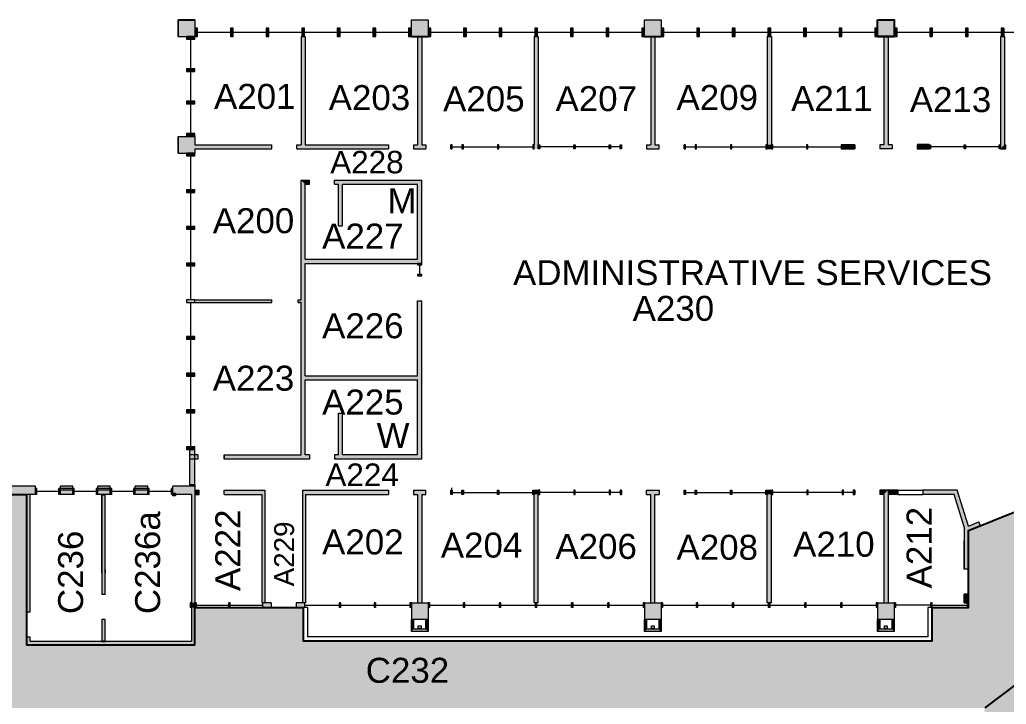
# Model space of a CAD drawing. Extents: x 674 to 9317, y -1087 to 3542.
# Drawn here: x 2735 to 4157, y 2316 to 3302 of the extents above; entities that cross this region are included whole.
import ezdxf

# ---------------------------------------------------------------- set-up
doc = ezdxf.new("R2010")
doc.units = 0
doc.header["$LTSCALE"] = 0.004
doc.header["$MEASUREMENT"] = 0
doc.layers.get('0').update_dxf_attribs({"linetype": 'CONTINUOUS'})
doc.layers.add('CORRIDOR HATCH', color=253, linetype='CONTINUOUS')
doc.layers.add('SOLID', color=7, linetype='CONTINUOUS')
doc.layers.add('Room Number', color=7, linetype='CONTINUOUS', lineweight=9)
doc.layers.add('WALL', color=7, linetype='CONTINUOUS', lineweight=0)
doc.styles.add('style1', font='arial.ttf')

# ---------------------------------------------------------------- blocks, each defined once
blk = doc.blocks.new('AZMND')
for p, q in [((0, 0.5), (0, -0.5)), ((1, 0.5), (0, 0.5)), ((1, -0.5), (1, 0.5)), ((0, -0.5), (1, -0.5))]:
    blk.add_line(p, q)

msp = doc.modelspace()

# ---------------------------------------------------------------- hatches: boundary and pattern name
at = {"layer": 'CORRIDOR HATCH'}
h = msp.add_hatch(color=256, dxfattribs=at)
h.dxf.hatch_style = 1
h.paths.add_polyline_path([(2622, 2445), (2636.2, 2445), (2636.2, 2617.9), (2745.1, 2617.9), (2745.1, 2401.5), (2987.6, 2401.5), (2987.6, 2454.9), (3143.8, 2454.9), (3143.8, 2406.9), (4050.1, 2406.9), (4050.1, 2454.9), (4102.6, 2454.9), (4102.6, 2565.9), (4208.7, 2608.9), (4307.6, 2608.9), (4307.6, 2605.9), (4283.6, 2461.9), (4283.6, 2437.9), (4294.6, 2437.9), (4126, 2310.4), (2713.1, 2310.4), (2713.1, 1605.5), (4126, 1605.4), (4126, 1514.4), (2713.1, 1514.4), (2713.1, 1371.5), (2749.1, 1371.5), (2749.1, 1316.4), (2713.1, 1316.4), (2713.1, 1213.5), (2749.1, 1213.5), (2749.1, 1198.4), (2749.1, 1158.4), (2713.1, 1158.4), (2713.1, 927.5), (2651.6, 781.9), (2621.1, 781.9), (2621.1, 797.4), (2612.1, 797.4), (2612.1, 794), (2540.9, 794), (2540.9, 937.2), (2618.1, 993.4), (2621.1, 993.4), (2621.1, 1002.4), (2618.1, 1002.4), (2618.1, 1151.9), (2624.1, 1151.9), (2624.1, 1167.4), (2615.1, 1167.4), (2615.1, 1279.9), (2622, 1376.4)])
h = msp.add_hatch(color=256, dxfattribs=at)
h.dxf.hatch_style = 1
h.paths.add_polyline_path([(4294.6, 2437.9), (4126, 2310.4), (4126, 1374.8), (4126, 1267.5), (4078, 1219.5), (4078, 1207.9), (4078, 1003.5), (3988.1, 1003.5), (3988.1, 993.4), (3788.5, 927.5), (2713.1, 927.5), (2651.6, 781.9), (2651.6, 764.9), (2963.6, 764.9), (2963.6, 799.4), (2987.6, 799.4), (2987.6, 764.9), (3299.6, 764.9), (3299.6, 799.4), (3323.6, 799.4), (3323.6, 764.9), (3635.6, 764.9), (3635.6, 799.4), (3659.6, 799.4), (3659.6, 764.8), (3733.2, 702.4), (3737.7, 707.8), (3743.8, 702.6), (3784.6, 750.6), (3784.6, 785.9), (3971.6, 785.9), (3971.6, 801.9), (3995.6, 801.9), (3995.6, 785.9), (4033.6, 785.9), (4033.6, 681.9), (4029.6, 681.9), (4029.6, 613.9), (4067.6, 613.9), (4067.6, 610.9), (4211.6, 610.9), (4211.6, 613.9), (4316.6, 613.9), (4316.6, 757.9), (4307.6, 757.9), (4307.6, 781.9), (4294.6, 781.9), (4294.6, 1093.9), (4307.6, 1093.9), (4307.6, 1117.9), (4342.6, 1117.9), (4342.6, 1429.9), (4307.6, 1429.9), (4307.6, 1453.9), (4294.6, 1453.9), (4294.6, 1765.9), (4307.6, 1765.9), (4307.6, 1789.9), (4342.6, 1789.9), (4342.6, 2101.9), (4307.6, 2101.9), (4307.6, 2125.9), (4294.6, 2125.9)])
at = {"layer": 'SOLID'}
h = msp.add_hatch(color=256, dxfattribs=at)
h.dxf.hatch_style = 1
h.paths.add_polyline_path([(3098.6, 3121.9), (2987.6, 3121.9), (2987.6, 3133.9), (2963.6, 3133.9), (2963.6, 3109.9), (2987.6, 3109.9), (2987.6, 3115.9), (3098.6, 3115.9)])
h = msp.add_hatch(color=256, dxfattribs=at)
h.dxf.hatch_style = 1
h.paths.add_polyline_path([(3098.6, 2898.4), (2987.6, 2898.4), (2987.6, 2894.4), (3098.6, 2894.4)])
h.paths.add_polyline_path([(2987.6, 2898.4), (2975.6, 2898.4), (2975.6, 2894.4), (2987.6, 2894.4)])
h.paths.add_polyline_path([(3146.6, 2950.9), (3308.6, 2950.9), (3314.6, 2950.9), (3314.6, 3070.9), (3188.6, 3070.9), (3188.6, 3064.9), (3194.6, 3064.9), (3194.6, 3004.9), (3200.6, 3004.9), (3200.6, 3064.9), (3308.6, 3064.9), (3308.6, 2956.9), (3146.6, 2956.9), (3146.6, 3064.9), (3152.6, 3064.9), (3152.6, 3070.9), (3140.6, 3070.9), (3140.6, 2898.4), (3136.6, 2898.4), (3136.6, 2894.4), (3140.6, 2894.4), (3140.6, 2674.9), (3029.7, 2674.9), (3029.7, 2670.9), (3029.7, 2668.9), (3140.6, 2668.9), (3152.6, 2668.9), (3152.6, 2674.9), (3146.6, 2674.9), (3146.6, 2782.9), (3308.6, 2782.9), (3308.6, 2674.9), (3200.6, 2674.9), (3200.6, 2734.9), (3194.6, 2734.9), (3194.6, 2674.9), (3188.6, 2674.9), (3188.6, 2668.9), (3314.6, 2668.9), (3314.6, 2896.9), (3308.6, 2896.9), (3308.6, 2788.9), (3146.6, 2788.9)])
h.paths.add_polyline_path([(3161.7, 2723.3), (3297.6, 2723.3), (3297.6, 2778.4), (3161.7, 2778.4)], flags=25)
h = msp.add_hatch(color=256, dxfattribs=at)
h.dxf.hatch_style = 1
h.paths.add_polyline_path([(2991.7, 2674.9), (2987.6, 2674.9), (2987.6, 2668.9), (2991.7, 2668.9)])
h.paths.add_polyline_path([(2987.6, 2682.8), (2980.3, 2682.8), (2980.3, 2674.9), (2980.9, 2674.9), (2987.6, 2674.9)])
h.paths.add_polyline_path([(2987.6, 2674.9), (2980.9, 2674.9), (2980.3, 2674.9), (2980.3, 2668.9), (2980.9, 2668.9), (2987.6, 2668.9)])
h.paths.add_polyline_path([(2987.6, 2668.9), (2980.9, 2668.9), (2980.3, 2668.9), (2980.3, 2631.9), (2987.6, 2631.9)])
h.paths.add_polyline_path([(2987.6, 2631.9), (2980.3, 2631.9), (2980.3, 2629.9), (2987.6, 2629.9)])
h.paths.add_polyline_path([(3266.6, 2623.9), (3142.6, 2623.9), (3142.6, 2461.9), (3147.1, 2461.9), (3147.1, 2617.9), (3266.6, 2617.9)])
h = msp.add_hatch(color=256, dxfattribs=at)
h.dxf.hatch_style = 1
h.paths.add_polyline_path([(2231.1, 2606.9), (2208.1, 2606.9), (2208.1, 2457.7), (2231.1, 2457.7)])
h.paths.add_polyline_path([(2231.1, 2629.9), (2208.1, 2629.9), (2208.1, 2606.9), (2231.1, 2606.9)])
h.paths.add_polyline_path([(2211.6, 2610.4), (2211.6, 2626.4), (2227.6, 2626.4), (2227.6, 2610.4)], flags=16)
h.paths.add_polyline_path([(2216.6, 2614.9), (2216.6, 2620.9), (2222.6, 2620.9), (2222.6, 2614.9)], flags=0)
h.paths.add_polyline_path([(2227.6, 2626.4), (2211.6, 2626.4), (2211.6, 2610.4), (2227.6, 2610.4)], flags=16)
h.paths.add_polyline_path([(2351.6, 2629.9), (2231.1, 2629.9), (2231.1, 2606.9), (2297.8, 2606.9), (2351.6, 2606.9)])
h.paths.add_polyline_path([(2367.1, 2629.9), (2351.6, 2629.9), (2351.6, 2606.9), (2362.8, 2606.9), (2367.1, 2606.9)])
h.paths.add_polyline_path([(2355.1, 2610.4), (2355.1, 2626.4), (2363.6, 2626.4), (2363.6, 2610.4)], flags=16)
h.paths.add_polyline_path([(2356.3, 2614.9), (2356.3, 2620.9), (2362.3, 2620.9), (2362.3, 2614.9)], flags=0)
h.paths.add_polyline_path([(2363.6, 2626.4), (2355.1, 2626.4), (2355.1, 2610.4), (2363.6, 2610.4)], flags=16)
h.paths.add_polyline_path([(2487.6, 2629.9), (2367.1, 2629.9), (2367.1, 2606.9), (2472.6, 2606.9), (2487.6, 2606.9)])
h.paths.add_polyline_path([(2503.1, 2629.9), (2487.6, 2629.9), (2487.6, 2606.9), (2503.1, 2606.9)])
h.paths.add_polyline_path([(2499.6, 2626.4), (2499.6, 2610.4), (2491.1, 2610.4), (2491.1, 2626.4)], flags=0)
h.paths.add_polyline_path([(2492.3, 2620.9), (2498.3, 2620.9), (2498.3, 2614.9), (2492.3, 2614.9)], flags=0)
h.paths.add_polyline_path([(2499.6, 2626.4), (2491.1, 2626.4), (2491.1, 2610.4), (2499.6, 2610.4)], flags=16)
h.paths.add_polyline_path([(2623.6, 2629.9), (2503.1, 2629.9), (2503.1, 2606.9), (2623.6, 2606.9)])
h.paths.add_polyline_path([(2757.7, 2629.9), (2623.6, 2629.9), (2623.6, 2606.9), (2623.6, 2600.4), (2636.2, 2600.4), (2636.2, 2617.9), (2675.6, 2617.9), (2757.7, 2617.9)])
h.paths.add_polyline_path([(2632.6, 2619.9), (2632.6, 2615.9), (2628.6, 2615.9), (2628.6, 2619.9)], flags=16)
h = msp.add_hatch(color=256, dxfattribs=at)
h.dxf.hatch_style = 1
h.paths.add_polyline_path([(2750, 2617.9), (2745.1, 2617.9), (2745.1, 2448.4), (2750, 2448.4)], flags=17)
h.paths.add_polyline_path([(2987.6, 2437.9), (2987.6, 2629.9), (2963.6, 2629.9), (2955.7, 2629.9), (2955.7, 2619.9), (2959.6, 2619.9), (2959.6, 2617.9), (2982.7, 2617.9), (2982.7, 2406.4), (2750, 2406.4), (2750, 2412.4), (2745.1, 2412.4), (2745.1, 2401.5), (2987.6, 2401.5)])
h = msp.add_hatch(color=256, dxfattribs=at)
h.dxf.hatch_style = 1
h.paths.add_polyline_path([(2858.4, 2617.9), (2853.5, 2617.9), (2853.5, 2473.7), (2858.4, 2473.7)])
h.paths.add_polyline_path([(2858.4, 2437.7), (2853.5, 2437.7), (2853.5, 2406.4), (2858.4, 2406.4)])
h = msp.add_hatch(color=256, dxfattribs=at)
h.dxf.hatch_style = 1
h.paths.add_polyline_path([(3088.6, 2623.9), (3029.6, 2623.9), (3029.6, 2617.9), (3084.1, 2617.9), (3084.1, 2461.9), (3088.6, 2461.9)])
h.paths.add_polyline_path([(3097.6, 2461.9), (3085.3, 2461.9), (3085.3, 2454.9), (3097.6, 2454.9)])
h.paths.add_polyline_path([(3145.8, 2461.9), (3133.6, 2461.9), (3133.6, 2454.9), (3145.8, 2454.9)])
for points in [[(4000.9, 2623.9), (3986.6, 2623.9), (3986.6, 2617.9), (4000.9, 2617.9)], [(4086.4, 2623.9), (4036.9, 2623.9), (4036.9, 2617.9), (4082, 2617.9), (4096.6, 2571.5), (4096.6, 2510.4), (4102.6, 2510.4), (4102.6, 2565.9), (4119.7, 2572.9), (4117.5, 2578.4), (4102.6, 2572.4)], [(4102.6, 2474.4), (4096.6, 2474.4), (4096.6, 2461.9), (4102.6, 2461.9)]]:
    msp.add_hatch(color=256, dxfattribs=at).paths.add_polyline_path(points)
at = {"layer": 'WALL'}
for points in [[(3997.6, 2461.9), (3995.6, 2461.9), (3995.6, 2454.9), (3997.6, 2454.9)], [(4050.1, 2461.9), (4048.1, 2461.9), (4048.1, 2454.9), (4050.1, 2454.9)], [(4102.6, 2461.9), (4100.6, 2461.9), (4100.6, 2454.9), (4102.6, 2454.9)]]:
    msp.add_hatch(color=256, dxfattribs=at).paths.add_polyline_path(points)

# ---------------------------------------------------------------- linework, layer by layer
at = {"layer": 'CORRIDOR HATCH'}
for points in [[(2622, 1376.4), (2622, 2445), (2622, 2445), (2636.2, 2445), (2636.2, 2617.9), (2745.1, 2617.9), (2745.1, 2401.5), (2987.6, 2401.5), (2987.6, 2454.9), (3143.8, 2454.9), (3143.8, 2406.9), (4050.1, 2406.9), (4050.1, 2454.9), (4102.6, 2454.9), (4102.6, 2565.9), (4208.7, 2608.9)], [(4294.6, 2437.9), (4126, 2310.4)], [(4294.6, 2437.9), (4126, 2310.4)]]:
    msp.add_lwpolyline(points, dxfattribs=at)
at = {"layer": 'SOLID'}
for p, q in [((2963.6, 3301.9), (2987.6, 3301.9)), ((3299.6, 3277.9), (3323.6, 3277.9)), ((3635.6, 3277.9), (3659.6, 3277.9)), ((3971.6, 3277.9), (3995.6, 3277.9)), ((3921.2, 3121.9), (3938.6, 3121.9)), ((4045.9, 3121.9), (4028.6, 3121.9)), ((2853.5, 2617.9), (2858.4, 2617.9)), ((2853.5, 2406.4), (2858.4, 2406.4))]:
    msp.add_line(p, q, dxfattribs=at)
msp.add_lwpolyline([(3971.6, 3301.9), (3995.6, 3301.9), (3995.6, 3277.9), (3971.6, 3277.9)], close=True, dxfattribs=at)
for points in [[(2963.6, 3301.9), (2987.6, 3301.9), (2963.6, 3277.9), (2987.6, 3277.9)], [(3299.6, 3301.9), (3323.6, 3301.9), (3299.6, 3277.9), (3323.6, 3277.9)], [(3635.6, 3301.9), (3659.6, 3301.9), (3635.6, 3277.9), (3659.6, 3277.9)], [(3971.6, 3301.9), (3995.6, 3301.9), (3971.6, 3277.9), (3995.6, 3277.9)], [(2987.6, 3289.9), (2991.6, 3289.9), (2987.6, 3277.9), (2991.6, 3277.9)], [(3038.9, 3289.9), (3042.9, 3289.9), (3038.9, 3277.9), (3042.9, 3277.9)], [(3090.2, 3289.9), (3094.2, 3289.9), (3090.2, 3277.9), (3094.2, 3277.9)], [(3141.6, 3289.9), (3145.6, 3289.9), (3141.6, 3277.9), (3145.6, 3277.9)], [(3192.9, 3289.9), (3196.9, 3289.9), (3192.9, 3277.9), (3196.9, 3277.9)], [(3244.2, 3289.9), (3248.2, 3289.9), (3244.2, 3277.9), (3248.2, 3277.9)], [(3295.6, 3289.9), (3299.6, 3289.9), (3295.6, 3277.9), (3299.6, 3277.9)], [(3323.6, 3289.9), (3327.6, 3289.9), (3323.6, 3277.9), (3327.6, 3277.9)], [(3374.9, 3289.9), (3378.9, 3289.9), (3374.9, 3277.9), (3378.9, 3277.9)], [(3426.2, 3289.9), (3430.2, 3289.9), (3426.2, 3277.9), (3430.2, 3277.9)], [(3477.6, 3289.9), (3481.6, 3289.9), (3477.6, 3277.9), (3481.6, 3277.9)], [(3528.9, 3289.9), (3532.9, 3289.9), (3528.9, 3277.9), (3532.9, 3277.9)], [(3580.2, 3289.9), (3584.2, 3289.9), (3580.2, 3277.9), (3584.2, 3277.9)], [(3631.6, 3289.9), (3635.6, 3289.9), (3631.6, 3277.9), (3635.6, 3277.9)], [(3659.6, 3289.9), (3663.6, 3289.9), (3659.6, 3277.9), (3663.6, 3277.9)], [(3710.9, 3289.9), (3714.9, 3289.9), (3710.9, 3277.9), (3714.9, 3277.9)], [(3762.2, 3289.9), (3766.2, 3289.9), (3762.2, 3277.9), (3766.2, 3277.9)], [(3813.6, 3289.9), (3817.6, 3289.9), (3813.6, 3277.9), (3817.6, 3277.9)], [(3864.9, 3289.9), (3868.9, 3289.9), (3864.9, 3277.9), (3868.9, 3277.9)], [(3916.2, 3289.9), (3920.2, 3289.9), (3916.2, 3277.9), (3920.2, 3277.9)], [(3967.6, 3289.9), (3971.6, 3289.9), (3967.6, 3277.9), (3971.6, 3277.9)], [(3995.6, 3289.9), (3999.6, 3289.9), (3995.6, 3277.9), (3999.6, 3277.9)], [(4046.9, 3289.9), (4050.9, 3289.9), (4046.9, 3277.9), (4050.9, 3277.9)], [(4098.2, 3289.9), (4102.2, 3289.9), (4098.2, 3277.9), (4102.2, 3277.9)], [(4150.6, 3289.9), (4154.6, 3289.9), (4150.6, 3277.9), (4154.6, 3277.9)], [(2975.6, 3273.9), (2987.6, 3273.9), (2975.6, 3277.9), (2987.6, 3277.9)], [(3140.6, 3277.9), (3146.6, 3277.9), (3140.6, 3121.9), (3146.6, 3121.9)], [(3308.6, 3277.9), (3314.6, 3277.9), (3308.6, 3121.9), (3314.6, 3121.9)], [(3476.6, 3277.9), (3482.6, 3277.9), (3476.6, 3115.9), (3482.6, 3115.9)], [(3644.6, 3277.9), (3650.6, 3277.9), (3644.6, 3121.9), (3650.6, 3121.9)], [(3812.6, 3277.9), (3818.6, 3277.9), (3812.6, 3121.9), (3818.6, 3121.9)], [(3980.6, 3277.9), (3986.6, 3277.9), (3980.6, 3121.9), (3986.6, 3121.9)], [(4148.6, 3277.9), (4154.6, 3277.9), (4148.6, 3115.9), (4154.6, 3121.9)], [(2975.6, 3231.3), (2987.6, 3231.3), (2975.6, 3227.3), (2987.6, 3227.3)], [(2975.6, 3184.6), (2987.6, 3184.6), (2975.6, 3180.6), (2987.6, 3180.6)], [(2975.6, 3137.9), (2987.6, 3137.9), (2975.6, 3133.9), (2987.6, 3133.9)], [(3134.6, 3121.9), (3266.6, 3121.9), (3134.6, 3115.9), (3266.6, 3115.9)], [(3302.6, 3121.9), (3320.6, 3121.9), (3302.6, 3115.9), (3320.6, 3115.9)], [(3638.6, 3121.9), (3638.6, 3115.9), (3656.6, 3121.9), (3656.6, 3115.9)], [(3812.6, 3115.9), (3818.6, 3115.9), (3812.6, 3121.9), (3818.6, 3121.9)], [(3921.2, 3121.9), (3938.6, 3121.9), (3921.2, 3115.9), (3938.6, 3115.9)], [(3974.6, 3121.9), (3992.6, 3121.9), (3974.6, 3115.9), (3992.6, 3115.9)], [(4028.6, 3121.9), (4045.9, 3121.9), (4028.6, 3115.9), (4045.9, 3115.9)], [(4148.6, 3115.9), (4154.6, 3121.9), (4156.6, 3115.9), (4156.6, 3121.9)], [(2975.6, 3109.9), (2987.6, 3109.9), (2975.6, 3105.9), (2987.6, 3105.9)], [(3152.6, 3070.9), (3152.6, 3064.9), (3140.6, 3070.9), (3146.6, 3064.9)], [(3188.6, 3070.9), (3188.6, 3064.9), (3314.6, 3070.9), (3308.6, 3064.9)], [(3194.6, 3004.9), (3200.6, 3004.9), (3194.6, 3064.9), (3200.6, 3064.9)], [(3314.6, 3070.9), (3308.6, 3064.9), (3314.6, 2950.9), (3308.6, 2956.9)], [(2975.6, 3057), (2987.6, 3057), (2975.6, 3053), (2987.6, 3053)], [(2975.6, 3004.1), (2987.6, 3004.1), (2975.6, 3000.1), (2987.6, 3000.1)], [(2975.6, 2951.3), (2987.6, 2951.3), (2975.6, 2947.3), (2987.6, 2947.3)], [(3314.6, 2950.9), (3308.6, 2956.9), (3146.6, 2950.9), (3146.6, 2956.9)], [(3308.6, 2896.9), (3314.6, 2896.9), (3308.6, 2674.9), (3314.6, 2668.9)], [(2975.6, 2845.5), (2987.6, 2845.5), (2975.6, 2841.5), (2987.6, 2841.5)], [(2975.6, 2792.6), (2987.6, 2792.6), (2975.6, 2788.6), (2987.6, 2788.6)], [(3146.6, 2788.9), (3146.6, 2782.9), (3308.6, 2788.9), (3308.6, 2782.9)], [(2975.6, 2739.7), (2987.6, 2739.7), (2975.6, 2735.7), (2987.6, 2735.7)], [(2975.6, 2686.8), (2987.6, 2686.8), (2975.6, 2682.8), (2987.6, 2682.8)], [(2757.7, 2626.4), (2759.7, 2626.4), (2757.7, 2617.9), (2759.7, 2617.9)], [(2791.7, 2626.4), (2793.7, 2626.4), (2791.7, 2617.9), (2793.7, 2617.9)], [(2793.7, 2629.9), (2811.7, 2629.9), (2793.7, 2617.9), (2811.7, 2617.9)], [(2811.7, 2626.4), (2813.7, 2626.4), (2811.7, 2617.9), (2813.7, 2617.9)], [(2845.7, 2626.4), (2847.7, 2626.4), (2845.7, 2617.9), (2847.7, 2617.9)], [(2847.7, 2629.9), (2865.7, 2629.9), (2847.7, 2617.9), (2865.7, 2617.9)], [(2865.7, 2626.4), (2867.7, 2626.4), (2865.7, 2617.9), (2867.7, 2617.9)], [(2899.7, 2626.4), (2901.7, 2626.4), (2899.7, 2617.9), (2901.7, 2617.9)], [(2901.7, 2629.9), (2919.7, 2629.9), (2901.7, 2617.9), (2919.7, 2617.9)], [(2919.7, 2626.4), (2921.7, 2626.4), (2919.7, 2617.9), (2921.7, 2617.9)], [(2953.7, 2626.4), (2955.7, 2626.4), (2953.7, 2617.9), (2955.7, 2617.9)], [(2955.6, 2619.9), (2959.6, 2619.9), (2955.6, 2615.9), (2959.6, 2615.9)], [(2987.6, 2623.9), (2993.6, 2623.9), (2987.6, 2617.9), (2993.6, 2617.9)], [(3302.6, 2623.9), (3320.6, 2623.9), (3302.6, 2617.9), (3320.6, 2617.9)], [(3308.6, 2617.9), (3314.6, 2617.9), (3308.6, 2461.9), (3314.6, 2461.9)], [(3474.6, 2617.9), (3474.6, 2623.9), (3484.6, 2617.9), (3484.6, 2623.9)], [(3476.6, 2617.9), (3482.6, 2617.9), (3476.6, 2461.9), (3482.6, 2461.9)], [(3638.6, 2623.9), (3638.6, 2617.9), (3656.6, 2623.9), (3656.6, 2617.9)], [(3644.6, 2617.9), (3650.6, 2617.9), (3644.6, 2461.9), (3650.6, 2461.9)], [(3812.6, 2624.9), (3818.6, 2624.9), (3812.6, 2617.9), (3818.6, 2617.9)], [(3812.6, 2617.9), (3818.6, 2617.9), (3812.6, 2461.9), (3818.6, 2461.9)], [(3974.6, 2623.9), (3974.6, 2617.9), (3986.6, 2623.9), (3980.6, 2617.9)], [(3986.6, 2623.9), (3980.6, 2617.9), (3986.6, 2461.9), (3980.6, 2461.9)], [(2980.7, 2461.9), (2989.6, 2461.9), (2980.7, 2454.9), (2989.6, 2454.9)], [(3036.4, 2461.9), (3038.4, 2461.9), (3036.4, 2454.9), (3038.4, 2454.9)], [(3299.6, 2461.9), (3323.6, 2461.9), (3299.6, 2437.9), (3323.6, 2437.9)], [(3635.6, 2461.9), (3659.6, 2461.9), (3635.6, 2437.9), (3659.6, 2437.9)], [(3971.6, 2461.9), (3995.6, 2461.9), (3971.6, 2437.9), (3995.6, 2437.9)], [(3299.6, 2437.9), (3303.1, 2437.9), (3299.6, 2420.4), (3303.1, 2423.9)], [(3323.6, 2420.4), (3320.1, 2423.9), (3323.6, 2437.9), (3320.1, 2437.9)], [(3635.6, 2437.9), (3639.1, 2437.9), (3635.6, 2420.4), (3639.1, 2423.9)], [(3659.6, 2420.4), (3656.1, 2423.9), (3659.6, 2437.9), (3656.1, 2437.9)], [(3971.6, 2437.9), (3975.1, 2437.9), (3971.6, 2420.4), (3975.1, 2423.9)], [(3995.6, 2420.4), (3992.1, 2423.9), (3995.6, 2437.9), (3992.1, 2437.9)], [(3299.6, 2420.4), (3303.1, 2423.9), (3323.6, 2420.4), (3320.1, 2423.9)], [(3635.6, 2420.4), (3639.1, 2423.9), (3659.6, 2420.4), (3656.1, 2423.9)], [(3971.6, 2420.4), (3975.1, 2423.9), (3995.6, 2420.4), (3992.1, 2423.9)]]:
    msp.add_solid(points, dxfattribs=at)
at = {"layer": 'WALL'}
for p, q in [((2963.6, 3301.9), (2963.6, 3277.9)), ((2963.6, 3277.9), (2963.6, 3301.9)), ((2963.6, 3301.9), (2987.6, 3301.9)), ((2987.6, 3301.9), (2987.6, 3277.9)), ((3299.6, 3277.9), (3299.6, 3301.9)), ((3299.6, 3301.9), (3323.6, 3301.9)), ((3299.6, 3301.9), (3323.6, 3301.9)), ((3323.6, 3301.9), (3323.6, 3277.9)), ((3635.6, 3277.9), (3635.6, 3301.9)), ((3635.6, 3301.9), (3659.6, 3301.9)), ((3635.6, 3301.9), (3659.6, 3301.9)), ((3659.6, 3301.9), (3659.6, 3277.9)), ((3971.6, 3301.9), (3995.6, 3301.9)), ((3971.6, 3301.9), (3995.6, 3301.9)), ((3971.6, 3277.9), (3971.6, 3301.9)), ((3995.6, 3301.9), (3995.6, 3277.9)), ((2963.6, 3277.9), (2987.6, 3277.9)), ((2981.6, 3231.3), (2981.6, 3273.9)), ((2991.6, 3283.9), (3038.9, 3283.9)), ((3042.9, 3283.9), (3090.2, 3283.9)), ((3094.2, 3283.9), (3141.6, 3283.9)), ((3140.6, 3277.9), (3140.6, 3121.9)), ((3140.6, 3277.9), (3146.6, 3277.9)), ((3145.6, 3283.9), (3192.9, 3283.9)), ((3146.6, 3277.9), (3146.6, 3121.9)), ((3196.9, 3283.9), (3244.2, 3283.9)), ((3248.2, 3283.9), (3295.6, 3283.9)), ((3299.6, 3277.9), (3323.6, 3277.9)), ((3308.6, 3277.9), (3308.6, 3121.9)), ((3314.6, 3277.9), (3314.6, 3121.9)), ((3327.6, 3283.9), (3374.9, 3283.9)), ((3378.9, 3283.9), (3426.2, 3283.9)), ((3430.2, 3283.9), (3477.6, 3283.9)), ((3476.6, 3277.9), (3476.6, 3121.9)), ((3482.6, 3277.9), (3476.6, 3277.9)), ((3481.6, 3283.9), (3528.9, 3283.9)), ((3482.6, 3277.9), (3482.6, 3121.9)), ((3532.9, 3283.9), (3580.2, 3283.9)), ((3584.2, 3283.9), (3631.6, 3283.9)), ((3635.6, 3277.9), (3659.6, 3277.9)), ((3644.6, 3277.9), (3644.6, 3121.9)), ((3650.6, 3277.9), (3650.6, 3121.9)), ((3663.6, 3283.9), (3710.9, 3283.9)), ((3714.9, 3283.9), (3762.2, 3283.9)), ((3766.2, 3283.9), (3813.6, 3283.9)), ((3812.6, 3277.9), (3812.6, 3121.9)), ((3818.6, 3277.9), (3812.6, 3277.9)), ((3817.6, 3283.9), (3864.9, 3283.9)), ((3818.6, 3277.9), (3818.6, 3121.9)), ((3868.9, 3283.9), (3916.2, 3283.9)), ((3920.2, 3283.9), (3967.6, 3283.9)), ((3971.6, 3277.9), (3995.6, 3277.9)), ((3980.6, 3277.9), (3980.6, 3121.9)), ((3986.6, 3277.9), (3986.6, 3121.9)), ((3999.6, 3283.9), (4046.9, 3283.9)), ((4050.9, 3283.9), (4098.2, 3283.9)), ((4102.2, 3283.9), (4149.6, 3283.9)), ((4148.6, 3277.9), (4148.6, 3115.9)), ((4154.6, 3277.9), (4148.6, 3277.9)), ((4153.6, 3283.9), (4200.9, 3283.9)), ((4154.6, 3277.9), (4154.6, 3121.9)), ((2981.6, 3184.6), (2981.6, 3227.3)), ((2981.6, 3137.9), (2981.6, 3180.6)), ((2963.6, 3133.9), (2963.6, 3109.9)), ((2963.6, 3133.9), (2987.6, 3133.9)), ((2963.6, 3109.9), (2963.6, 3133.9)), ((2987.6, 3133.9), (2987.6, 3121.9)), ((2987.6, 3121.9), (3098.6, 3121.9)), ((2987.6, 3115.9), (3098.6, 3115.9)), ((2987.6, 3115.9), (2987.6, 3109.9)), ((3098.6, 3115.9), (3098.6, 3121.9)), ((3134.6, 3115.9), (3134.6, 3121.9)), ((3134.6, 3121.9), (3140.6, 3121.9)), ((3134.6, 3115.9), (3266.6, 3115.9)), ((3146.6, 3121.9), (3266.6, 3121.9)), ((3266.6, 3121.9), (3266.6, 3115.9)), ((3302.6, 3121.9), (3302.6, 3115.9)), ((3302.6, 3121.9), (3308.6, 3121.9)), ((3302.6, 3115.9), (3320.6, 3115.9)), ((3314.6, 3121.9), (3320.6, 3121.9)), ((3320.6, 3121.9), (3320.6, 3115.9)), ((3356.6, 3115.9), (3356.6, 3121.9)), ((3356.6, 3121.9), (3356.6, 3115.9)), ((3358.6, 3118.9), (3372.6, 3118.9)), ((3374.6, 3115.9), (3374.6, 3121.9)), ((3374.6, 3118.9), (3423.6, 3118.9)), ((3425.6, 3118.9), (3474.6, 3118.9)), ((3533.6, 3118.9), (3484.6, 3118.9)), ((3584.6, 3118.9), (3535.6, 3118.9)), ((3584.6, 3115.9), (3584.6, 3121.9)), ((3600.6, 3118.9), (3586.6, 3118.9)), ((3602.6, 3115.9), (3602.6, 3121.9)), ((3602.6, 3121.9), (3602.6, 3115.9)), ((3638.6, 3121.9), (3638.6, 3115.9)), ((3638.6, 3121.9), (3644.6, 3121.9)), ((3638.6, 3115.9), (3656.6, 3115.9)), ((3650.6, 3121.9), (3656.6, 3121.9)), ((3656.6, 3115.9), (3656.6, 3121.9)), ((3692.6, 3115.9), (3692.6, 3121.9)), ((3694.6, 3118.9), (3708.6, 3118.9)), ((3710.6, 3115.9), (3710.6, 3121.9)), ((3710.6, 3118.9), (3759.6, 3118.9)), ((3761.6, 3118.9), (3810.6, 3118.9)), ((3818.6, 3115.9), (3812.6, 3115.9)), ((3820.6, 3118.9), (3868.9, 3118.9)), ((3870.9, 3118.9), (3919.2, 3118.9)), ((3938.6, 3121.9), (3921.2, 3121.9)), ((3921.2, 3115.9), (3938.6, 3115.9)), ((3938.6, 3121.9), (3938.6, 3115.9)), ((3980.6, 3121.9), (3974.6, 3121.9)), ((3974.6, 3121.9), (3974.6, 3115.9)), ((3992.6, 3115.9), (3974.6, 3115.9)), ((3992.6, 3121.9), (3986.6, 3121.9)), ((3992.6, 3121.9), (3992.6, 3115.9)), ((4028.6, 3121.9), (4028.6, 3115.9)), ((4028.6, 3121.9), (4028.6, 3115.9)), ((4045.9, 3121.9), (4028.6, 3121.9)), ((4028.6, 3115.9), (4045.9, 3115.9)), ((4096.2, 3118.9), (4047.9, 3118.9)), ((4146.6, 3118.9), (4098.2, 3118.9)), ((4148.6, 3115.9), (4156.6, 3115.9)), ((4154.6, 3121.9), (4156.6, 3121.9)), ((4156.6, 3115.9), (4156.6, 3121.9)), ((2963.6, 3109.9), (2987.6, 3109.9)), ((2981.6, 3057), (2981.6, 3105.9)), ((3140.6, 3070.9), (3152.6, 3070.9)), ((3140.6, 2898.4), (3140.6, 3070.9)), ((3146.6, 2956.9), (3146.6, 3064.9)), ((3146.6, 3064.9), (3152.6, 3064.9)), ((3152.6, 3064.9), (3152.6, 3070.9)), ((3188.6, 3064.9), (3188.6, 3070.9)), ((3188.6, 3070.9), (3314.6, 3070.9)), ((3188.6, 3064.9), (3194.6, 3064.9)), ((3194.6, 3004.9), (3194.6, 3064.9)), ((3200.6, 3064.9), (3308.6, 3064.9)), ((3200.6, 3004.9), (3200.6, 3064.9)), ((3308.6, 2956.9), (3308.6, 3064.9)), ((3314.6, 2950.9), (3314.6, 3070.9)), ((2981.6, 3004.1), (2981.6, 3053)), ((3194.6, 3004.9), (3200.6, 3004.9)), ((2981.6, 2951.3), (2981.6, 3000.1)), ((2981.6, 2898.4), (2981.6, 2947.3)), ((3146.6, 2956.9), (3308.6, 2956.9)), ((3146.6, 2788.9), (3146.6, 2950.9)), ((3146.6, 2950.9), (3308.6, 2950.9)), ((3308.6, 2950.9), (3308.6, 2948.9)), ((3314.6, 2950.9), (3308.6, 2950.9)), ((3308.6, 2948.9), (3314.6, 2948.9)), ((3311.6, 2934.9), (3311.6, 2948.9)), ((3311.6, 2934.9), (3311.6, 2948.9)), ((3314.6, 2948.9), (3314.6, 2950.9)), ((3308.6, 2934.9), (3308.6, 2932.9)), ((3314.6, 2934.9), (3308.6, 2934.9)), ((3308.6, 2932.9), (3314.6, 2932.9)), ((3308.6, 2932.9), (3314.6, 2932.9)), ((3314.6, 2932.9), (3314.6, 2934.9)), ((2981.6, 2845.5), (2981.6, 2894.4)), ((2987.6, 2898.4), (3098.6, 2898.4)), ((2987.6, 2894.4), (3098.6, 2894.4)), ((3098.6, 2894.4), (3098.6, 2898.4)), ((3136.6, 2894.4), (3136.6, 2898.4)), ((3136.6, 2898.4), (3140.6, 2898.4)), ((3140.6, 2894.4), (3136.6, 2894.4)), ((3136.6, 2894.4), (3140.6, 2894.4)), ((3140.6, 2674.9), (3140.6, 2894.4)), ((3308.6, 2896.9), (3314.6, 2896.9)), ((3308.6, 2788.9), (3308.6, 2896.9)), ((3314.6, 2668.9), (3314.6, 2896.9)), ((2981.6, 2792.6), (2981.6, 2841.5)), ((2981.6, 2739.7), (2981.6, 2788.6)), ((3146.6, 2788.9), (3308.6, 2788.9)), ((3146.6, 2674.9), (3146.6, 2782.9)), ((3146.6, 2782.9), (3308.6, 2782.9)), ((3308.6, 2674.9), (3308.6, 2782.9)), ((2981.6, 2686.8), (2981.6, 2735.7)), ((3194.6, 2734.9), (3200.6, 2734.9)), ((3194.6, 2674.9), (3194.6, 2734.9)), ((3200.6, 2674.9), (3200.6, 2734.9)), ((2980.3, 2631.9), (2980.3, 2682.8)), ((2980.3, 2668.9), (2980.3, 2674.9)), ((2980.3, 2674.9), (2980.9, 2674.9)), ((2991.7, 2674.9), (2980.9, 2674.9)), ((2987.6, 2631.9), (2987.6, 2682.8)), ((2991.7, 2674.9), (2991.7, 2668.9)), ((2991.7, 2674.9), (2991.7, 2670.9)), ((3029.7, 2674.9), (3140.6, 2674.9)), ((3029.7, 2668.9), (3029.7, 2674.9)), ((3029.7, 2674.9), (3029.7, 2670.9)), ((3152.6, 2674.9), (3146.6, 2674.9)), ((3152.6, 2674.9), (3152.6, 2668.9)), ((3188.6, 2674.9), (3188.6, 2668.9)), ((3194.6, 2674.9), (3188.6, 2674.9)), ((3308.6, 2674.9), (3200.6, 2674.9)), ((2980.9, 2668.9), (2980.3, 2668.9)), ((2991.7, 2668.9), (2980.9, 2668.9)), ((3140.6, 2668.9), (3029.7, 2668.9)), ((3152.6, 2668.9), (3140.6, 2668.9)), ((3314.6, 2668.9), (3188.6, 2668.9)), ((2980.3, 2631.9), (2980.3, 2629.9)), ((2987.6, 2631.9), (2980.3, 2631.9)), ((2987.6, 2631.9), (2987.6, 2629.9)), ((2757.7, 2629.9), (2623.6, 2629.9)), ((2757.7, 2617.9), (2636.2, 2617.9)), ((2745.1, 2448.4), (2745.1, 2617.9)), ((2750, 2448.4), (2750, 2617.9)), ((2757.7, 2617.9), (2757.7, 2629.9)), ((2759.7, 2626.4), (2757.7, 2626.4)), ((2759.7, 2617.9), (2757.7, 2617.9)), ((2759.7, 2617.9), (2759.7, 2626.4)), ((2791.7, 2622.2), (2759.7, 2622.2)), ((2791.7, 2617.9), (2791.7, 2626.4)), ((2793.7, 2626.4), (2791.7, 2626.4)), ((2793.7, 2617.9), (2791.7, 2617.9)), ((2793.7, 2617.9), (2793.7, 2629.9)), ((2811.7, 2629.9), (2793.7, 2629.9)), ((2811.7, 2626.4), (2793.7, 2626.4)), ((2811.7, 2623.9), (2793.7, 2623.9)), ((2811.7, 2617.9), (2793.7, 2617.9)), ((2811.7, 2617.9), (2811.7, 2629.9)), ((2813.7, 2626.4), (2811.7, 2626.4)), ((2813.7, 2617.9), (2811.7, 2617.9)), ((2813.7, 2617.9), (2813.7, 2626.4)), ((2845.7, 2622.2), (2813.7, 2622.2)), ((2845.7, 2617.9), (2845.7, 2626.4)), ((2847.7, 2626.4), (2845.7, 2626.4)), ((2847.7, 2617.9), (2845.7, 2617.9)), ((2847.7, 2617.9), (2847.7, 2629.9)), ((2865.7, 2629.9), (2847.7, 2629.9)), ((2865.7, 2626.4), (2847.7, 2626.4)), ((2865.7, 2623.9), (2847.7, 2623.9)), ((2865.7, 2617.9), (2847.7, 2617.9)), ((2853.5, 2504.9), (2853.5, 2617.9)), ((2853.5, 2617.9), (2853.5, 2473.7)), ((2858.4, 2473.7), (2858.4, 2617.9)), ((2865.7, 2617.9), (2865.7, 2629.9)), ((2867.7, 2626.4), (2865.7, 2626.4)), ((2867.7, 2617.9), (2865.7, 2617.9)), ((2867.7, 2617.9), (2867.7, 2626.4)), ((2899.7, 2622.2), (2867.7, 2622.2)), ((2899.7, 2617.9), (2899.7, 2626.4)), ((2901.7, 2626.4), (2899.7, 2626.4)), ((2901.7, 2617.9), (2899.7, 2617.9)), ((2901.7, 2617.9), (2901.7, 2629.9)), ((2919.7, 2629.9), (2901.7, 2629.9)), ((2919.7, 2626.4), (2901.7, 2626.4)), ((2919.7, 2623.9), (2901.7, 2623.9)), ((2919.7, 2617.9), (2901.7, 2617.9)), ((2919.7, 2617.9), (2919.7, 2629.9)), ((2921.7, 2626.4), (2919.7, 2626.4)), ((2921.7, 2617.9), (2919.7, 2617.9)), ((2921.7, 2617.9), (2921.7, 2626.4)), ((2953.7, 2622.2), (2921.7, 2622.2)), ((2953.7, 2617.9), (2953.7, 2626.4)), ((2955.7, 2626.4), (2953.7, 2626.4)), ((2955.7, 2617.9), (2953.7, 2617.9)), ((2955.7, 2617.9), (2955.7, 2629.9)), ((2963.6, 2629.9), (2955.7, 2629.9)), ((2982.7, 2617.9), (2955.7, 2617.9)), ((2987.6, 2629.9), (2963.6, 2629.9)), ((2982.7, 2617.9), (2982.7, 2406.4)), ((2987.6, 2629.9), (2987.6, 2437.9)), ((2987.6, 2623.9), (2993.6, 2623.9)), ((2987.6, 2617.9), (2993.6, 2617.9)), ((2993.6, 2617.9), (2993.6, 2623.9)), ((3029.6, 2623.9), (3088.6, 2623.9)), ((3029.6, 2617.9), (3029.6, 2623.9)), ((3029.6, 2617.9), (3084.1, 2617.9)), ((3084.1, 2617.9), (3084.1, 2461.9)), ((3088.6, 2623.9), (3088.6, 2461.9)), ((3142.6, 2623.9), (3266.6, 2623.9)), ((3142.6, 2623.9), (3142.6, 2461.9)), ((3147.1, 2617.9), (3266.6, 2617.9)), ((3147.1, 2617.9), (3147.1, 2461.9)), ((3266.6, 2623.9), (3266.6, 2617.9)), ((3302.6, 2623.9), (3302.6, 2617.9)), ((3302.6, 2623.9), (3320.6, 2623.9)), ((3302.6, 2617.9), (3308.6, 2617.9)), ((3308.6, 2617.9), (3308.6, 2461.9)), ((3314.6, 2617.9), (3314.6, 2461.9)), ((3314.6, 2617.9), (3320.6, 2617.9)), ((3320.6, 2617.9), (3320.6, 2623.9)), ((3356.6, 2617.9), (3356.6, 2623.9)), ((3356.6, 2623.9), (3356.6, 2617.9)), ((3358.6, 2620.9), (3372.6, 2620.9)), ((3374.6, 2623.9), (3374.6, 2617.9)), ((3374.6, 2620.9), (3423.6, 2620.9)), ((3425.6, 2620.9), (3474.6, 2620.9)), ((3476.6, 2623.9), (3482.6, 2623.9)), ((3476.6, 2461.9), (3476.6, 2617.9)), ((3482.6, 2461.9), (3482.6, 2617.9)), ((3533.6, 2620.9), (3484.6, 2620.9)), ((3584.6, 2620.9), (3535.6, 2620.9)), ((3584.6, 2623.9), (3584.6, 2617.9)), ((3600.6, 2620.9), (3586.6, 2620.9)), ((3602.6, 2617.9), (3602.6, 2623.9)), ((3602.6, 2623.9), (3602.6, 2617.9)), ((3638.6, 2617.9), (3638.6, 2623.9)), ((3638.6, 2623.9), (3656.6, 2623.9)), ((3638.6, 2617.9), (3644.6, 2617.9)), ((3644.6, 2461.9), (3644.6, 2617.9)), ((3650.6, 2461.9), (3650.6, 2617.9)), ((3650.6, 2617.9), (3656.6, 2617.9)), ((3656.6, 2623.9), (3656.6, 2617.9)), ((3692.6, 2623.9), (3692.6, 2617.9)), ((3694.6, 2620.9), (3708.6, 2620.9)), ((3710.6, 2623.9), (3710.6, 2617.9)), ((3710.6, 2620.9), (3759.6, 2620.9)), ((3761.6, 2620.9), (3810.6, 2620.9)), ((3812.6, 2623.9), (3818.6, 2623.9)), ((3812.6, 2461.9), (3812.6, 2617.9)), ((3818.6, 2461.9), (3818.6, 2617.9)), ((3869.6, 2620.9), (3820.6, 2620.9)), ((3920.6, 2620.9), (3871.6, 2620.9)), ((3920.6, 2623.9), (3920.6, 2617.9)), ((3936.6, 2620.9), (3922.6, 2620.9)), ((3938.6, 2623.9), (3938.6, 2617.9)), ((3974.6, 2623.9), (3974.6, 2617.9)), ((4000.9, 2623.9), (3974.6, 2623.9)), ((3980.6, 2617.9), (3974.6, 2617.9)), ((3980.6, 2617.9), (3980.6, 2461.9)), ((3986.6, 2623.9), (3986.6, 2617.9)), ((3986.6, 2617.9), (3986.6, 2461.9)), ((4000.9, 2617.9), (3986.6, 2617.9)), ((4000.9, 2623.9), (4000.9, 2617.9)), ((4000.9, 2623.9), (4036.9, 2623.9)), ((4000.9, 2617.9), (4036.9, 2617.9)), ((4086.4, 2623.9), (4036.9, 2623.9)), ((4086.4, 2623.9), (4036.9, 2623.9)), ((4036.9, 2623.9), (4036.9, 2617.9)), ((4082, 2617.9), (4036.9, 2617.9)), ((4096.6, 2571.5), (4082, 2617.9)), ((4102.6, 2572.4), (4086.4, 2623.9)), ((4102.6, 2572.4), (4117.5, 2578.4)), ((4119.7, 2572.9), (4117.5, 2578.4)), ((4096.6, 2571.5), (4096.6, 2510.4)), ((4102.6, 2565.9), (4119.7, 2572.9)), ((4102.6, 2548.4), (4102.6, 2565.9)), ((4102.6, 2510.4), (4102.6, 2565.9)), ((4096.6, 2510.4), (4096.6, 2551.1)), ((4102.6, 2510.4), (4102.6, 2539.9)), ((2858.4, 2509.9), (2858.4, 2504.9)), ((4102.6, 2510.4), (4096.6, 2510.4)), ((4096.6, 2461.9), (4096.6, 2474.4)), ((4096.6, 2474.4), (4096.6, 2461.9)), ((4102.6, 2474.4), (4096.6, 2474.4)), ((4102.6, 2461.9), (4102.6, 2474.4)), ((4102.6, 2454.9), (4102.6, 2474.4)), ((2858.4, 2473.7), (2853.5, 2473.7)), ((2982.7, 2461.9), (2980.7, 2461.9)), ((2980.7, 2461.9), (2980.7, 2454.9)), ((2989.6, 2461.9), (2987.6, 2461.9)), ((2989.6, 2461.9), (2989.6, 2454.9)), ((3038.4, 2461.9), (3036.4, 2461.9)), ((3036.4, 2454.9), (3036.4, 2461.9)), ((3038.4, 2461.9), (3036.4, 2461.9)), ((3038.4, 2454.9), (3038.4, 2461.9)), ((3097.6, 2461.9), (3084.1, 2461.9)), ((3085.3, 2461.9), (3085.3, 2454.9)), ((3097.6, 2461.9), (3097.6, 2454.9)), ((3147.1, 2461.9), (3133.6, 2461.9)), ((3133.6, 2461.9), (3133.6, 2454.9)), ((3145.8, 2461.9), (3145.8, 2454.9)), ((3197.4, 2461.9), (3195.4, 2461.9)), ((3195.4, 2461.9), (3195.4, 2454.9)), ((3197.4, 2461.9), (3197.4, 2454.9)), ((3248, 2461.9), (3246, 2461.9)), ((3246, 2461.9), (3246, 2454.9)), ((3248, 2461.9), (3248, 2454.9)), ((3297.6, 2461.9), (3297.6, 2454.9)), ((3299.6, 2461.9), (3297.6, 2461.9)), ((3299.6, 2461.9), (3323.6, 2461.9)), ((3299.6, 2461.9), (3299.6, 2437.9)), ((3325.6, 2461.9), (3323.6, 2461.9)), ((3323.6, 2461.9), (3323.6, 2437.9)), ((3325.6, 2461.9), (3325.6, 2454.9)), ((3376.6, 2461.9), (3374.6, 2461.9)), ((3374.6, 2454.9), (3374.6, 2461.9)), ((3376.6, 2454.9), (3376.6, 2461.9)), ((3428.6, 2461.9), (3426.6, 2461.9)), ((3426.6, 2454.9), (3426.6, 2461.9)), ((3428.6, 2454.9), (3428.6, 2461.9)), ((3482.6, 2461.9), (3476.6, 2461.9)), ((3478.6, 2454.9), (3478.6, 2461.9)), ((3480.6, 2454.9), (3480.6, 2461.9)), ((3532.6, 2461.9), (3530.6, 2461.9)), ((3530.6, 2454.9), (3530.6, 2461.9)), ((3532.6, 2454.9), (3532.6, 2461.9)), ((3584.6, 2461.9), (3582.6, 2461.9)), ((3582.6, 2454.9), (3582.6, 2461.9)), ((3584.6, 2454.9), (3584.6, 2461.9)), ((3633.6, 2461.9), (3633.6, 2454.9)), ((3635.6, 2461.9), (3633.6, 2461.9)), ((3635.6, 2461.9), (3635.6, 2437.9)), ((3635.6, 2461.9), (3659.6, 2461.9)), ((3661.6, 2461.9), (3659.6, 2461.9)), ((3659.6, 2461.9), (3659.6, 2437.9)), ((3661.6, 2461.9), (3661.6, 2454.9)), ((3712.6, 2461.9), (3710.6, 2461.9)), ((3710.6, 2454.9), (3710.6, 2461.9)), ((3712.6, 2454.9), (3712.6, 2461.9)), ((3764.6, 2461.9), (3762.6, 2461.9)), ((3762.6, 2454.9), (3762.6, 2461.9)), ((3764.6, 2454.9), (3764.6, 2461.9)), ((3818.6, 2461.9), (3812.6, 2461.9)), ((3814.6, 2454.9), (3814.6, 2461.9)), ((3816.6, 2454.9), (3816.6, 2461.9)), ((3868.6, 2461.9), (3866.6, 2461.9)), ((3866.6, 2454.9), (3866.6, 2461.9)), ((3868.6, 2454.9), (3868.6, 2461.9)), ((3920.6, 2461.9), (3918.6, 2461.9)), ((3918.6, 2454.9), (3918.6, 2461.9)), ((3920.6, 2454.9), (3920.6, 2461.9)), ((3969.6, 2461.9), (3969.6, 2454.9)), ((3971.6, 2461.9), (3969.6, 2461.9)), ((3971.6, 2461.9), (3995.6, 2461.9)), ((3971.6, 2461.9), (3971.6, 2437.9)), ((3997.6, 2461.9), (3995.6, 2461.9)), ((3995.6, 2461.9), (3995.6, 2437.9)), ((3997.6, 2461.9), (3997.6, 2454.9)), ((4050.1, 2461.9), (4048.1, 2461.9)), ((4048.1, 2454.9), (4048.1, 2461.9)), ((4050.1, 2454.9), (4050.1, 2461.9)), ((4096.6, 2461.9), (4102.6, 2461.9)), ((4102.6, 2461.9), (4100.6, 2461.9)), ((4100.6, 2461.9), (4100.6, 2454.9)), ((4102.6, 2461.9), (4102.6, 2454.9)), ((2750, 2448.4), (2745.1, 2448.4)), ((2982.7, 2454.9), (2980.7, 2454.9)), ((2989.6, 2454.9), (2987.6, 2454.9)), ((2989.6, 2458.4), (3036.4, 2458.4)), ((3038.4, 2454.9), (3036.4, 2454.9)), ((3038.4, 2458.4), (3085.3, 2458.4)), ((3097.6, 2454.9), (3085.3, 2454.9)), ((3149.8, 2454.9), (3133.6, 2454.9)), ((3143.8, 2454.9), (3143.8, 2406.9)), ((3145.8, 2458.4), (3195.4, 2458.4)), ((3149.8, 2454.9), (3149.8, 2412.9)), ((3197.4, 2454.9), (3195.4, 2454.9)), ((3197.4, 2458.4), (3246, 2458.4)), ((3248, 2454.9), (3246, 2454.9)), ((3248, 2458.4), (3297.6, 2458.4)), ((3299.6, 2454.9), (3297.6, 2454.9)), ((3325.6, 2454.9), (3323.6, 2454.9)), ((3325.6, 2458.4), (3374.6, 2458.4)), ((3376.6, 2454.9), (3374.6, 2454.9)), ((3376.6, 2458.4), (3426.6, 2458.4)), ((3428.6, 2454.9), (3426.6, 2454.9)), ((3428.6, 2458.4), (3478.6, 2458.4)), ((3480.6, 2454.9), (3478.6, 2454.9)), ((3480.6, 2458.4), (3530.6, 2458.4)), ((3532.6, 2454.9), (3530.6, 2454.9)), ((3532.6, 2458.4), (3582.6, 2458.4)), ((3584.6, 2454.9), (3582.6, 2454.9)), ((3584.6, 2458.4), (3633.6, 2458.4)), ((3635.6, 2454.9), (3633.6, 2454.9)), ((3661.6, 2454.9), (3659.6, 2454.9)), ((3661.6, 2458.4), (3710.6, 2458.4)), ((3712.6, 2454.9), (3710.6, 2454.9)), ((3712.6, 2458.4), (3762.6, 2458.4)), ((3764.6, 2454.9), (3762.6, 2454.9)), ((3764.6, 2458.4), (3814.6, 2458.4)), ((3816.6, 2454.9), (3814.6, 2454.9)), ((3816.6, 2458.4), (3866.6, 2458.4)), ((3868.6, 2454.9), (3866.6, 2454.9)), ((3868.6, 2458.4), (3918.6, 2458.4)), ((3920.6, 2454.9), (3918.6, 2454.9)), ((3920.6, 2458.4), (3969.6, 2458.4)), ((3971.6, 2454.9), (3969.6, 2454.9)), ((3997.6, 2454.9), (3995.6, 2454.9)), ((4048.1, 2458.4), (3997.6, 2458.4)), ((4050.1, 2454.9), (4044.1, 2454.9)), ((4044.1, 2454.9), (4044.1, 2412.9)), ((4050.1, 2458.4), (4100.6, 2458.4)), ((4050.1, 2454.9), (4050.1, 2406.9)), ((4102.6, 2454.9), (4100.6, 2454.9)), ((2858.4, 2437.7), (2853.5, 2437.7)), ((2853.5, 2437.7), (2853.5, 2406.4)), ((2858.4, 2406.4), (2858.4, 2437.7)), ((2987.6, 2437.9), (2987.6, 2401.5)), ((3299.6, 2420.4), (3299.6, 2437.9)), ((3323.6, 2437.9), (3299.6, 2437.9)), ((3303.1, 2423.9), (3303.1, 2437.9)), ((3320.1, 2437.9), (3320.1, 2423.9)), ((3323.6, 2437.9), (3323.6, 2420.4)), ((3635.6, 2420.4), (3635.6, 2437.9)), ((3659.6, 2437.9), (3635.6, 2437.9)), ((3639.1, 2423.9), (3639.1, 2437.9)), ((3656.1, 2437.9), (3656.1, 2423.9)), ((3659.6, 2437.9), (3659.6, 2420.4)), ((3995.6, 2437.9), (3971.6, 2437.9)), ((3971.6, 2420.4), (3971.6, 2437.9)), ((3975.1, 2423.9), (3975.1, 2437.9)), ((3992.1, 2437.9), (3992.1, 2423.9)), ((3995.6, 2437.9), (3995.6, 2420.4)), ((3323.6, 2420.4), (3299.6, 2420.4)), ((3320.1, 2423.9), (3303.1, 2423.9)), ((3659.6, 2420.4), (3635.6, 2420.4)), ((3656.1, 2423.9), (3639.1, 2423.9)), ((3995.6, 2420.4), (3971.6, 2420.4)), ((3992.1, 2423.9), (3975.1, 2423.9)), ((2745.1, 2401.5), (2745.1, 2412.4)), ((2750, 2412.4), (2745.1, 2412.4)), ((2750, 2406.4), (2750, 2412.4)), ((2750, 2406.4), (2982.7, 2406.4)), ((4050.1, 2406.9), (3143.8, 2406.9)), ((4044.1, 2412.9), (3149.8, 2412.9)), ((2745.1, 2401.5), (2987.6, 2401.5))]:
    msp.add_line(p, q, dxfattribs=at)
for points in [[(2955.6, 2615.9), (2955.6, 2619.9), (2959.6, 2619.9), (2959.6, 2615.9)], [(3313.6, 2428.9), (3313.6, 2424.9), (3309.6, 2424.9), (3309.6, 2428.9)], [(3649.6, 2428.9), (3649.6, 2424.9), (3645.6, 2424.9), (3645.6, 2428.9)], [(3985.6, 2428.9), (3985.6, 2424.9), (3981.6, 2424.9), (3981.6, 2428.9)]]:
    msp.add_lwpolyline(points, close=True, dxfattribs=at)
for points in [[(3356.6, 3115.9), (3358.6, 3115.9), (3356.6, 3121.9), (3358.6, 3121.9)], [(3372.6, 3115.9), (3374.6, 3115.9), (3372.6, 3121.9), (3374.6, 3121.9)], [(3423.6, 3115.9), (3425.6, 3115.9), (3423.6, 3121.9), (3425.6, 3121.9)], [(3474.6, 3115.9), (3476.6, 3115.9), (3474.6, 3121.9), (3476.6, 3121.9)], [(3482.6, 3115.9), (3484.6, 3115.9), (3482.6, 3121.9), (3484.6, 3121.9)], [(3533.6, 3115.9), (3535.6, 3115.9), (3533.6, 3121.9), (3535.6, 3121.9)], [(3584.6, 3115.9), (3586.6, 3115.9), (3584.6, 3121.9), (3586.6, 3121.9)], [(3600.6, 3115.9), (3602.6, 3115.9), (3600.6, 3121.9), (3602.6, 3121.9)], [(3692.6, 3115.9), (3694.6, 3115.9), (3692.6, 3121.9), (3694.6, 3121.9)], [(3708.6, 3115.9), (3710.6, 3115.9), (3708.6, 3121.9), (3710.6, 3121.9)], [(3759.6, 3115.9), (3761.6, 3115.9), (3759.6, 3121.9), (3761.6, 3121.9)], [(3810.6, 3115.9), (3812.6, 3115.9), (3810.6, 3121.9), (3812.6, 3121.9)], [(3818.6, 3115.9), (3820.6, 3115.9), (3818.6, 3121.9), (3820.6, 3121.9)], [(3868.9, 3115.9), (3870.9, 3115.9), (3868.9, 3121.9), (3870.9, 3121.9)], [(3919.2, 3115.9), (3921.2, 3115.9), (3919.2, 3121.9), (3921.2, 3121.9)], [(4045.9, 3115.9), (4047.9, 3115.9), (4045.9, 3121.9), (4047.9, 3121.9)], [(4096.2, 3115.9), (4098.2, 3115.9), (4096.2, 3121.9), (4098.2, 3121.9)], [(4146.6, 3115.9), (4148.6, 3115.9), (4146.6, 3121.9), (4148.6, 3121.9)], [(3308.6, 2950.9), (3314.6, 2950.9), (3308.6, 2948.9), (3314.6, 2948.9)], [(3308.6, 2934.9), (3314.6, 2934.9), (3308.6, 2932.9), (3314.6, 2932.9)], [(3356.6, 2627.9), (3358.6, 2627.9), (3356.6, 2620.9), (3358.6, 2620.9)], [(3356.6, 2624.9), (3358.6, 2624.9), (3356.6, 2617.9), (3358.6, 2617.9)], [(3372.6, 2624.9), (3374.6, 2624.9), (3372.6, 2617.9), (3374.6, 2617.9)], [(3423.6, 2624.9), (3425.6, 2624.9), (3423.6, 2617.9), (3425.6, 2617.9)], [(3533.6, 2624.9), (3535.6, 2624.9), (3533.6, 2617.9), (3535.6, 2617.9)], [(3584.6, 2624.9), (3586.6, 2624.9), (3584.6, 2617.9), (3586.6, 2617.9)], [(3600.6, 2624.9), (3602.6, 2624.9), (3600.6, 2617.9), (3602.6, 2617.9)], [(3692.6, 2624.9), (3694.6, 2624.9), (3692.6, 2617.9), (3694.6, 2617.9)], [(3708.6, 2624.9), (3710.6, 2624.9), (3708.6, 2617.9), (3710.6, 2617.9)], [(3759.6, 2624.9), (3761.6, 2624.9), (3759.6, 2617.9), (3761.6, 2617.9)], [(3810.6, 2624.9), (3812.6, 2624.9), (3810.6, 2617.9), (3812.6, 2617.9)], [(3818.6, 2624.9), (3820.6, 2624.9), (3818.6, 2617.9), (3820.6, 2617.9)], [(3869.6, 2624.9), (3871.6, 2624.9), (3869.6, 2617.9), (3871.6, 2617.9)], [(3920.6, 2624.9), (3922.6, 2624.9), (3920.6, 2617.9), (3922.6, 2617.9)], [(3936.6, 2624.9), (3938.6, 2624.9), (3936.6, 2617.9), (3938.6, 2617.9)], [(3195.4, 2461.9), (3197.4, 2461.9), (3195.4, 2454.9), (3197.4, 2454.9)], [(3246, 2461.9), (3248, 2461.9), (3246, 2454.9), (3248, 2454.9)], [(3297.6, 2461.9), (3299.6, 2461.9), (3297.6, 2454.9), (3299.6, 2454.9)], [(3323.6, 2461.9), (3325.6, 2461.9), (3323.6, 2454.9), (3325.6, 2454.9)], [(3374.6, 2461.9), (3376.6, 2461.9), (3374.6, 2454.9), (3376.6, 2454.9)], [(3426.6, 2461.9), (3428.6, 2461.9), (3426.6, 2454.9), (3428.6, 2454.9)], [(3478.6, 2461.9), (3480.6, 2461.9), (3478.6, 2454.9), (3480.6, 2454.9)], [(3530.6, 2461.9), (3532.6, 2461.9), (3530.6, 2454.9), (3532.6, 2454.9)], [(3582.6, 2461.9), (3584.6, 2461.9), (3582.6, 2454.9), (3584.6, 2454.9)], [(3633.6, 2461.9), (3635.6, 2461.9), (3633.6, 2454.9), (3635.6, 2454.9)], [(3659.6, 2461.9), (3661.6, 2461.9), (3659.6, 2454.9), (3661.6, 2454.9)], [(3710.6, 2461.9), (3712.6, 2461.9), (3710.6, 2454.9), (3712.6, 2454.9)], [(3762.6, 2461.9), (3764.6, 2461.9), (3762.6, 2454.9), (3764.6, 2454.9)], [(3814.6, 2461.9), (3816.6, 2461.9), (3814.6, 2454.9), (3816.6, 2454.9)], [(3866.6, 2461.9), (3868.6, 2461.9), (3866.6, 2454.9), (3868.6, 2454.9)], [(3918.6, 2461.9), (3920.6, 2461.9), (3918.6, 2454.9), (3920.6, 2454.9)], [(3969.6, 2461.9), (3971.6, 2461.9), (3969.6, 2454.9), (3971.6, 2454.9)]]:
    msp.add_solid(points, dxfattribs=at)

# ---------------------------------------------------------------- block references
for p, xscale, yscale in [((2987.6, 3283.9), 4, 12), ((3038.9, 3283.9), 4, 12), ((3090.2, 3283.9), 4, 12), ((3141.6, 3283.9), 4, 12), ((3192.9, 3283.9), 4, 12), ((3244.2, 3283.9), 4, 12), ((3295.6, 3283.9), 4, 12), ((3323.6, 3283.9), 4, 12), ((3374.9, 3283.9), 4, 12), ((3426.2, 3283.9), 4, 12), ((3477.6, 3283.9), 4, 12), ((3528.9, 3283.9), 4, 12), ((3580.2, 3283.9), 4, 12), ((3631.6, 3283.9), 4, 12), ((3659.6, 3283.9), 4, 12), ((3710.9, 3283.9), 4, 12), ((3762.2, 3283.9), 4, 12), ((3813.6, 3283.9), 4, 12), ((3864.9, 3283.9), 4, 12), ((3916.2, 3283.9), 4, 12), ((3967.6, 3283.9), 4, 12), ((3995.6, 3283.9), 4, 12), ((4046.9, 3283.9), 4, 12), ((4098.2, 3283.9), 4, 12), ((4149.6, 3283.9), 4, 12), ((3356.6, 3118.9), 2, 6), ((3372.6, 3118.9), 2, 6), ((3372.6, 3118.9), 2, 6), ((3423.6, 3118.9), 2, 6), ((3474.6, 3118.9), 2, 6), ((3484.6, 3118.9), -2, 6), ((3535.6, 3118.9), -2, 6), ((3586.6, 3118.9), -2, 6), ((3586.6, 3118.9), -2, 6), ((3602.6, 3118.9), -2, 6), ((3692.6, 3118.9), 2, 6), ((3708.6, 3118.9), 2, 6), ((3708.6, 3118.9), 2, 6), ((3759.6, 3118.9), 2, 6), ((3810.6, 3118.9), 2, 6), ((3818.6, 3118.9), 2, 6), ((3868.9, 3118.9), 2, 6), ((3919.2, 3118.9), 2, 6), ((4047.9, 3118.9), -2, 6), ((4098.2, 3118.9), -2, 6), ((4148.6, 3118.9), -2, 6)]:
    msp.add_blockref('AZMND', p, dxfattribs=dict(at, xscale=xscale, yscale=yscale))
for p, xscale, yscale, rotation in [((2981.6, 3273.9), 4, 12, 90), ((2981.6, 3227.3), 4, 12, 90), ((2981.6, 3180.6), 4, 12, 90), ((2981.6, 3133.9), 4, 12, 90), ((2981.6, 3105.9), 4, 12, 90), ((2981.6, 3053), 4, 12, 90), ((2981.6, 3000.1), 4, 12, 90), ((2981.6, 2947.3), 4, 12, 90), ((3311.6, 2948.9), 2, 6, 90), ((3311.6, 2932.9), 2, 6, 90), ((2981.6, 2894.4), 4, 12, 90), ((2981.6, 2841.5), 4, 12, 90), ((2981.6, 2788.6), 4, 12, 90), ((2981.6, 2735.7), 4, 12, 90), ((2981.6, 2682.8), 4, 12, 90), ((3356.6, 2620.9), -2, 6, 180), ((3372.6, 2620.9), -2, 6, 180), ((3372.6, 2620.9), -2, 6, 180), ((3423.6, 2620.9), -2, 6, 180), ((3474.6, 2620.9), -2, 6, 180), ((3484.6, 2620.9), 2, 6, 180), ((3535.6, 2620.9), 2, 6, 180), ((3586.6, 2620.9), 2, 6, 180), ((3586.6, 2620.9), 2, 6, 180), ((3602.6, 2620.9), 2, 6, 180), ((3692.6, 2620.9), -2, 6, 180), ((3708.6, 2620.9), -2, 6, 180), ((3708.6, 2620.9), -2, 6, 180), ((3759.6, 2620.9), -2, 6, 180), ((3810.6, 2620.9), -2, 6, 180), ((3820.6, 2620.9), 2, 6, 180), ((3871.6, 2620.9), 2, 6, 180), ((3922.6, 2620.9), 2, 6, 180), ((3922.6, 2620.9), 2, 6, 180), ((3938.6, 2620.9), 2, 6, 180)]:
    msp.add_blockref('AZMND', p, dxfattribs=dict(at, xscale=xscale, yscale=yscale, rotation=rotation))

# ---------------------------------------------------------------- texts
at = {"layer": 'Room Number', "style": 'style1'}
for s, height, p in [('A201', 36, (3015.2, 3173.5)), ('A203', 36, (3180.5, 3171.7)), ('A205', 36, (3345.4, 3170)), ('A207', 36, (3507.4, 3170.2)), ('A209', 36, (3681.8, 3171.9)), ('A211', 36, (3846.9, 3170.4)), ('A213', 36, (4018, 3168.8)), ('A228', 32.4, (3182.7, 3080.6)), ('M', 36, (3265.2, 3023.2)), ('A200', 36, (3013.4, 2994.4)), ('A227', 36, (3171, 2972.2)), ('ADMINISTRATIVE SERVICES', 36, (3446.2, 2919.5)), ('A230', 36, (3618.6, 2868.1)), ('A226', 36, (3171, 2843)), ('A223', 36, (3013.4, 2767.5)), ('A225', 36, (3171, 2733.1)), ('W', 36, (3249.5, 2685.1)), ('A224', 32.4, (3175.8, 2630.2)), ('A202', 36, (3171, 2531.6)), ('A204', 36, (3342.1, 2527)), ('A206', 36, (3507.2, 2525.1)), ('A208', 36, (3681.8, 2523.8)), ('A210', 36, (3849.9, 2528.3)), ('C232', 36, (3233.9, 2346.6))]:
    msp.add_text(s, height=height, dxfattribs=at).set_placement(p)
for s, height, p in [('C236a', 36, (2937.5, 2445.6)), ('A222', 36, (3053, 2478.8)), ('A212', 36, (4049.4, 2482.6)), ('A229', 28.66, (3130.5, 2485.5)), ('C236', 36, (2826.5, 2445.6))]:
    msp.add_text(s, height=height, rotation=90, dxfattribs=at).set_placement(p)

doc.saveas('drawing.dxf')
